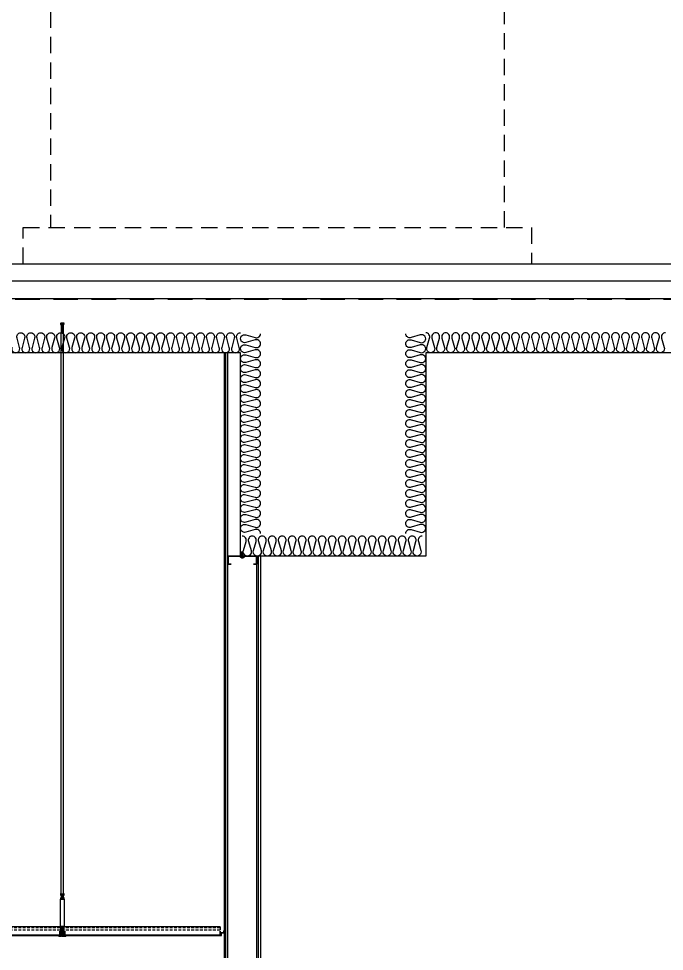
# Model space of a CAD drawing. Header units: millimetres. Extents: x 19868 to 801382, y -4805 to 85279.
# Drawn here: x 573407 to 576962, y 71291 to 76430 of the extents above; entities that cross this region are included whole.
import ezdxf

# ---------------------------------------------------------------- set-up
doc = ezdxf.new("R2010")
doc.units = ezdxf.units.MM
doc.header["$LTSCALE"] = 250
for name, pattern in [('A2', [8, 2, -2, 2, -2]), ('CENTER', [50.8, 31.75, -6.35, 6.35, -6.35]), ('CENTER2', [28.575, 19.05, -3.175, 3.175, -3.175]), ('HID', [2.8, 1.8, -1]), ('HIDDEN', [9.525, 6.35, -3.175])]:
    doc.linetypes.add(name, pattern=pattern)
for name, color, linetype in [('8입면선', 8, 'Continuous'), ('A-ELE-252', 252, 'Continuous'), ('A-FIN', 6, 'Continuous'), ('A-FIN-8', 8, 'Continuous'), ('A-HAT-WIREMESH', 9, 'g_mesh'), ('A-WALL-D', 7, 'Continuous'), ('A-WP', 1, 'HID'), ('C-1', 252, 'Continuous'), ('C-HANGER', 8, 'Continuous'), ('C-HANGER-C', 8, 'Continuous'), ('C-sec', 252, 'Continuous'), ('C-STL4', 252, 'Continuous'), ('C-STL6', 8, 'Continuous'), ('C-T-BAR MAIN-', 252, 'Continuous'), ('C-삼성엔지니어링_CEILING', 252, 'Continuous'), ('C-압출', 252, 'Continuous'), ('GAGAM-DT', 7, 'Continuous'), ('ISL', 251, 'Continuous'), ('MO-S', 3, 'Continuous'), ('입면', 7, 'Continuous')]:
    doc.layers.add(name, color=color, linetype=linetype)
doc.layers.add('C-중심선', color=252, linetype='CENTER2', lineweight=20)
doc.styles.add('Gdim', font='')
doc.styles.get('Gdim').set_extended_font_data('Dotum')
doc.linetypes.add('g_mesh', pattern='A,10,-0.8,["X",Gdim,S=0.6,R=0,X=-0.15,Y=-0.3],-0.8', length=11.6)

# ---------------------------------------------------------------- blocks, each defined once
blk = doc.blocks.new('usgh')
at = {"layer": 'C-STL4'}
blk.add_lwpolyline([(1763311, 329517), (1763311, 329599), (1763381, 329599), (1763381, 329517)], close=True, dxfattribs=at)
at = {"layer": 'C-압출', "color": 252, "linetype": 'Continuous', "lineweight": 40, "extrusion": (0, 0, -1)}
for p, q in [((1763325, 329522), (1763320, 329517)), ((1763325, 329599), (1763322, 329596)), ((1763322, 329596), (1763325, 329592)), ((1763325, 329592), (1763322, 329588)), ((1763322, 329588), (1763325, 329584)), ((1763325, 329584), (1763322, 329580)), ((1763322, 329580), (1763325, 329576)), ((1763325, 329576), (1763322, 329572)), ((1763322, 329572), (1763325, 329568)), ((1763325, 329568), (1763322, 329565)), ((1763322, 329565), (1763325, 329561)), ((1763325, 329561), (1763322, 329557)), ((1763322, 329557), (1763325, 329553)), ((1763325, 329553), (1763322, 329549)), ((1763322, 329549), (1763325, 329545)), ((1763325, 329545), (1763322, 329541)), ((1763322, 329541), (1763325, 329538)), ((1763325, 329538), (1763322, 329534)), ((1763322, 329534), (1763325, 329530)), ((1763325, 329530), (1763322, 329526)), ((1763322, 329526), (1763325, 329522)), ((1763363, 329517), (1763368, 329522)), ((1763364, 329596), (1763368, 329599)), ((1763368, 329592), (1763364, 329596)), ((1763364, 329588), (1763368, 329592)), ((1763368, 329584), (1763364, 329588)), ((1763364, 329580), (1763368, 329584)), ((1763368, 329576), (1763364, 329580)), ((1763364, 329572), (1763368, 329576)), ((1763368, 329568), (1763364, 329572)), ((1763364, 329565), (1763368, 329568)), ((1763368, 329561), (1763364, 329565)), ((1763364, 329557), (1763368, 329561)), ((1763368, 329553), (1763364, 329557)), ((1763364, 329549), (1763368, 329553)), ((1763368, 329545), (1763364, 329549)), ((1763364, 329541), (1763368, 329545)), ((1763368, 329538), (1763364, 329541)), ((1763364, 329534), (1763368, 329538)), ((1763368, 329530), (1763364, 329534)), ((1763364, 329526), (1763368, 329530)), ((1763368, 329522), (1763364, 329526))]:
    blk.add_line(p, q, dxfattribs=at)
at = {"layer": 'C-중심선'}
blk.add_line((1763346, 329623), (1763346, 329480), dxfattribs=at)
blk = doc.blocks.new('r6okghj')
at = {"layer": 'C-삼성엔지니어링_CEILING'}
for p, q in [((1770244, 316436), (1770234, 316431)), ((1770244, 316390), (1770234, 316396)), ((1770344, 316436), (1770244, 316436)), ((1770253, 316436), (1770264, 316431)), ((1770253, 316390), (1770264, 316396)), ((1770274, 316436), (1770264, 316431)), ((1770264, 316396), (1770264, 316431)), ((1770274, 316390), (1770264, 316396)), ((1770314, 316436), (1770324, 316431)), ((1770314, 316390), (1770324, 316396)), ((1770334, 316436), (1770324, 316431)), ((1770324, 316396), (1770324, 316431)), ((1770334, 316390), (1770324, 316396)), ((1770344, 316436), (1770354, 316431)), ((1770344, 316390), (1770354, 316396))]:
    blk.add_line(p, q, dxfattribs=at)
for points in [[(1770234, 316431), (1770234, 316396)], [(1770354, 316396), (1770354, 316431)], [(1770244, 316390), (1770344, 316390)]]:
    blk.add_lwpolyline(points, dxfattribs=at)
blk = doc.blocks.new('격자틀-1')
at = {"layer": 'C-HANGER'}
for p, q in [((-16.4, 230.4), (6.3, 230.4)), ((-16.4, 230.4), (-16.4, 228.9)), ((-16.4, 228.9), (6.3, 228.9)), ((6.3, 230.4), (6.3, 228.9))]:
    blk.add_line(p, q, dxfattribs=at)
at = {"layer": 'C-HANGER-C'}
for p, q in [((-16.1, 52.1), (-16.1, 202)), ((6, 202), (-16.1, 202)), ((6, 52.1), (6, 202)), ((6, 52.1), (-16.1, 52.1))]:
    blk.add_line(p, q, dxfattribs=at)
at = {"layer": 'C-STL6', "linetype": 'CENTER2', "ltscale": 20}
blk.add_line((-5, 52.7), (-5, -5), dxfattribs=at)
at = {"layer": 'C-T-BAR MAIN-'}
blk.add_lwpolyline([(-14.3, 41.1), (-14.3, 52.1), (4.2, 52.1), (4.2, 41.1), (2.2, 41.1), (2.2, 50.1), (-12.3, 50.1), (-12.3, 41.1), (-14.3, 41.1)], dxfattribs=at)
at = {"layer": 'C-삼성엔지니어링_CEILING'}
for p, q in [((-12.4, 210.8), (-13.9, 209.9)), ((2.3, 210.8), (-12.4, 210.8)), ((-11.1, 210.8), (-9.5, 209.9)), ((-10.7, 220.3), (-2.2, 222)), ((-10.7, 220.3), (-9.9, 221.6)), ((-10.7, 218.1), (1, 220.5)), ((-10.7, 220.3), (-9.9, 219.4)), ((-10.7, 218.1), (-9.9, 219.4)), ((-10.7, 215.9), (1, 218.3)), ((-10.7, 218.1), (-9.9, 217.2)), ((-10.7, 215.9), (-9.9, 217.2)), ((-10.7, 213.7), (1, 216.1)), ((-10.7, 215.9), (-9.9, 215)), ((-10.7, 213.7), (-9.9, 215)), ((-10.7, 213.7), (-9.9, 212.8)), ((-10.4, 213.4), (-10.4, 210.8)), ((-10.3, 222), (-9.9, 221.6)), ((-9.9, 221.6), (-7.6, 222)), ((-9.9, 221.6), (-7.6, 222)), ((-9.9, 219.4), (-0.2, 221.3)), ((-9.9, 219.4), (-0.2, 221.3)), ((-9.9, 217.2), (-0.2, 219.1)), ((-9.9, 217.2), (-0.2, 219.1)), ((-9.9, 215), (-0.2, 216.9)), ((-9.9, 215), (-0.2, 216.9)), ((-9.9, 212.8), (-0.2, 214.7)), ((-9.9, 212.8), (-0.2, 214.7)), ((-8, 210.8), (-9.5, 209.9)), ((-9.5, 204.7), (-9.5, 209.9)), ((-2.1, 210.8), (-0.6, 209.9)), ((1, 210.8), (-0.6, 209.9)), ((-0.6, 204.7), (-0.6, 209.9)), ((-0.2, 221.3), (0.4, 222)), ((-0.2, 221.3), (1, 220.5)), ((-0.2, 219.1), (1, 220.5)), ((-0.2, 219.1), (1, 218.3)), ((-0.2, 216.9), (1, 218.3)), ((-0.2, 216.9), (1, 216.1)), ((-0.2, 214.7), (1, 216.1)), ((0.3, 215.3), (0.3, 210.8)), ((0.3, 215.3), (0.3, 210.8)), ((2.3, 210.8), (3.8, 209.9)), ((-14, 202), (-14, 203.8)), ((-12.4, 203.8), (-13.9, 204.7)), ((2.3, 203.8), (-12.4, 203.8)), ((-11.1, 203.8), (-9.5, 204.7)), ((-8, 203.8), (-9.5, 204.7)), ((-2.1, 203.8), (-0.6, 204.7)), ((1, 203.8), (-0.6, 204.7)), ((2.3, 203.8), (3.8, 204.7)), ((3.9, 202), (3.9, 203.8))]:
    blk.add_line(p, q, dxfattribs=at)
for points in [[(-13.9, 209.9), (-13.9, 204.7)], [(3.8, 204.7), (3.8, 209.9)], [(3.9, 203.8), (-14, 203.8)], [(-12.4, 203.8), (2.3, 203.8)]]:
    blk.add_lwpolyline(points, dxfattribs=at)
at = {"layer": 'C-압출', "linetype": 'Continuous', "lineweight": 40, "extrusion": (0, 0, -1)}
for p, q in [((-25.1, 0.3), (-25.1, 2.2)), ((-24.8, 2.5), (-12.6, 2.5)), ((-10.1, 0), (-24.8, 0)), ((-12.3, 2.8), (-12.3, 28.3)), ((-10.1, 50), (-8.3, 50)), ((-9.8, 19.7), (-9.8, 18.9)), ((-9.8, 18.9), (-9.2, 18.3)), ((-9.2, 18.3), (-9.8, 17.6)), ((-9.8, 17.6), (-9.2, 17)), ((-9.2, 17), (-9.8, 16.4)), ((-9.8, 16.4), (-9.2, 15.8)), ((-9.2, 15.8), (-9.8, 15.1)), ((-9.8, 15.1), (-9.2, 14.5)), ((-9.2, 14.5), (-9.8, 13.9)), ((-9.8, 13.9), (-9.2, 13.2)), ((-9.2, 13.2), (-9.8, 12.6)), ((-9.8, 12.6), (-9.2, 12)), ((-9.2, 12), (-9.8, 11.4)), ((-9.8, 11.4), (-9.2, 10.8)), ((-9.2, 10.8), (-9.8, 10.1)), ((-9.8, 10.1), (-9.2, 9.5)), ((-9.2, 9.5), (-9.8, 8.9)), ((-9.8, 8.9), (-9.2, 8.2)), ((-9.2, 8.2), (-9.8, 7.6)), ((-9.8, 7.6), (-9.2, 7)), ((-9.2, 7), (-9.8, 6.4)), ((-9.8, 6.4), (-9.2, 5.8)), ((-9.2, 5.8), (-9.8, 5.1)), ((-9.8, 5.1), (-9.2, 4.5)), ((-9.2, 4.5), (-9.8, 3.9)), ((-9.8, 3.9), (-9.2, 3.2)), ((-9.2, 3.2), (-9.8, 2.6)), ((-9.8, 2.6), (-9.2, 2)), ((-9.2, 2), (-9.8, 1.4)), ((-9.8, 1.4), (-9.8, 0.6)), ((-9.8, 0.6), (-9.8, 0.3)), ((-0.6, 20), (-9.5, 20)), ((-8.1, 49.7), (-8.1, 49.5)), ((-2, 49), (-2, 49.7)), ((-1.7, 50), (0.1, 50)), ((-0.9, 17.6), (-0.3, 18.3)), ((-0.3, 17), (-0.9, 17.6)), ((-0.9, 16.4), (-0.3, 17)), ((-0.3, 15.8), (-0.9, 16.4)), ((-0.9, 15.1), (-0.3, 15.8)), ((-0.3, 14.5), (-0.9, 15.1)), ((-0.9, 13.9), (-0.3, 14.5)), ((-0.3, 13.2), (-0.9, 13.9)), ((-0.9, 12.6), (-0.3, 13.2)), ((-0.3, 12), (-0.9, 12.6)), ((-0.9, 11.4), (-0.3, 12)), ((-0.3, 10.8), (-0.9, 11.4)), ((-0.9, 10.1), (-0.3, 10.8)), ((-0.3, 9.5), (-0.9, 10.1)), ((-0.9, 8.9), (-0.3, 9.5)), ((-0.3, 8.2), (-0.9, 8.9)), ((-0.9, 7.6), (-0.3, 8.2)), ((-0.3, 7), (-0.9, 7.6)), ((-0.9, 6.4), (-0.3, 7)), ((-0.3, 5.8), (-0.9, 6.4)), ((-0.9, 5.1), (-0.3, 5.8)), ((-0.3, 4.5), (-0.9, 5.1)), ((-0.9, 3.9), (-0.3, 4.5)), ((-0.3, 3.2), (-0.9, 3.9)), ((-0.9, 2.6), (-0.3, 3.2)), ((-0.3, 2), (-0.9, 2.6)), ((-0.9, 1.4), (-0.3, 2)), ((-0.3, 0.8), (-0.9, 1.4)), ((-0.3, 18.3), (-0.3, 19.7)), ((-0.3, 0.3), (-0.3, 0.8)), ((14.7, 0), (0, 0)), ((2.2, 28.3), (2.2, 2.8)), ((2.5, 2.5), (14.7, 2.5)), ((14.9, 2.2), (14.9, 0.3))]:
    blk.add_line(p, q, dxfattribs=at)
at = {"layer": 'C-압출', "linetype": 'Continuous', "lineweight": 40}
for p, q in [((-12.3, 28.3), (-12.3, 49.7)), ((-12, 50), (-8.3, 50)), ((-9.3, 31.3), (-9.3, 44.7)), ((-9, 45), (-8.3, 45)), ((-9, 31), (-1.1, 31)), ((-8.1, 49.7), (-8.1, 45.3)), ((-2, 49.7), (-2, 45.3)), ((-1.7, 50), (1.9, 50)), ((-1.7, 45), (-1.1, 45)), ((-0.8, 31.3), (-0.8, 44.7)), ((2.2, 28.3), (2.2, 49.7))]:
    blk.add_line(p, q, dxfattribs=at)
at = {"layer": 'C-압출', "linetype": 'Continuous', "lineweight": 40, "extrusion": (0, 0, -1)}
for centre, start, end in [((24.8, 0.3), 270, 0), ((12.6, 2.8), 180, 270), ((10.1, 0.3), 180, 270), ((9.5, 19.7), 0, 90), ((8.3, 49.7), 90, 180), ((1.7, 49.7), 0, 90), ((0.6, 19.7), 90, 180), ((0, 0.3), 270, 0), ((-2.5, 2.8), 270, 0), ((-14.7, 2.2), 90, 180), ((-14.7, 0.3), 180, 270)]:
    blk.add_arc(centre, 0.3, start, end, dxfattribs=at)
at = {"layer": 'C-압출', "linetype": 'Continuous', "lineweight": 40}
for centre, start, end in [((-12, 49.7), 90, 180), ((-9, 44.7), 90, 180), ((-9, 31.3), 180, 270), ((-8.3, 49.7), 0, 90), ((-8.3, 45.3), 270, 0), ((-1.7, 45.3), 180, 270), ((-1.1, 44.7), 0, 90), ((-1.1, 31.3), 270, 0), ((1.9, 49.7), 0, 90)]:
    blk.add_arc(centre, 0.3, start, end, dxfattribs=at)
at = {"layer": 'C-압출'}
blk.add_arc((-1.7, 49.7), 0.3, 90, 180, dxfattribs=at)
at = {"layer": 'C-중심선', "linetype": 'CENTER', "lineweight": 5}
blk.add_line((-14.5, 25.5), (4.4, 25.5), dxfattribs=at)
at = {"layer": 'C-HANGER-C'}
for name, p, xscale, yscale, zscale in [('r6okghj', (-263370.1, -46847), 0.1487691112046762, 0.1487691112046762, 0.1487691112046762), ('usgh', (-176673.6, -32977.4), 0.1001893939418906, 0.1001893939418906, 0.1001893939418906)]:
    blk.add_blockref(name, p, dxfattribs=dict(at, xscale=xscale, yscale=yscale, zscale=zscale))
blk = doc.blocks.new('A$Cc1d1d50d')
at = {"layer": 'A-ELE-252', "linetype": 'HID', "ltscale": 0.2}
for points in [[(-2769, 200), (-2769, 3490), (-5269, 3490), (-5269, 200)], [(-5419, 0), (-5419, 200), (-2619, 200), (-2619, 0)]]:
    blk.add_lwpolyline(points, dxfattribs=at)

msp = doc.modelspace()

# ---------------------------------------------------------------- linework, layer by layer
at = {"layer": '8입면선', "color": 8}
for p, q in [((574548.2, 67278.9), (574548.2, 74588.9)), ((574728.2, 67278.9), (574728.2, 73468.9))]:
    msp.add_line(p, q, dxfattribs=at)
at = {"layer": 'A-FIN'}
msp.add_line((554756.2, 75078.9), (579320.2, 75078.9), dxfattribs=at)
at = {"layer": 'A-FIN-8'}
msp.add_line((579820, 74886.9), (554156.4, 74886.9), dxfattribs=at)
at = {"layer": 'A-HAT-WIREMESH', "ltscale": 0.6}
msp.add_line((579830.2, 74982.9), (554246.2, 74982.9), dxfattribs=at)
at = {"layer": 'A-WALL-D'}
for p, q in [((574538.2, 74588.9), (574538.2, 67278.9)), ((574558.2, 74588.9), (574538.2, 74588.9)), ((574558.2, 67288.9), (574558.2, 74588.9)), ((574718.2, 67288.9), (574718.2, 73468.9)), ((574738.2, 73468.9), (574738.2, 67278.9))]:
    msp.add_line(p, q, dxfattribs=at)
at = {"layer": 'A-WP', "ltscale": 0.3}
msp.add_line((579823.1, 74881.9), (554153.4, 74881.9), dxfattribs=at)
at = {"layer": 'C-1', "linetype": 'A2'}
for p, q in [((573638.5, 74746.1), (573637.4, 74748.9)), ((573637.9, 74750), (573643.6, 74751.2)), ((573642.3, 74741.7), (573638, 74751.5)), ((573638.5, 74746.1), (573639.4, 74746.4)), ((573639.2, 74744.4), (573640, 74744.7)), ((573640.2, 74741.7), (573639.2, 74744.4)), ((573640, 74744.7), (573639.4, 74746.4)), ((573639.5, 74753.8), (573654.7, 74753.8)), ((573640.2, 74741.7), (573640.2, 74698.9)), ((573642.3, 74741.7), (573642.3, 74698.9)), ((573647.1, 74742.5), (573644.5, 74750.7)), ((573647.1, 74742.5), (573649.7, 74750.7)), ((573650.7, 74751.2), (573656.3, 74750)), ((573652, 74741.7), (573656.2, 74751.5)), ((573652, 74698.9), (573652, 74741.7)), ((573654, 74741.7), (573655.1, 74744.4)), ((573654, 74698.9), (573654, 74741.7)), ((573654.2, 74744.7), (573654.8, 74746.4)), ((573655.1, 74744.4), (573654.2, 74744.7)), ((573655.7, 74746.1), (573654.8, 74746.4)), ((573655.7, 74746.1), (573656.9, 74748.9))]:
    msp.add_line(p, q, dxfattribs=at)
for centre, radius, start, end in [((573638.1, 74749.2), 0.808, 102.5288, 201.8014), ((573639.5, 74752.2), 1.62, 90, 203.4287), ((573643.7, 74750.4), 0.808, 17.6501, 102.5288), ((573650.5, 74750.4), 0.808, 77.4712, 162.3499), ((573654.7, 74752.2), 1.62, 336.5713, 90), ((573656.1, 74749.2), 0.808, 338.1986, 77.4712)]:
    msp.add_arc(centre, radius, start, end, dxfattribs=at)
at = {"layer": 'C-HANGER'}
for p, q in [((573640, 71606.9), (573640, 74698.9)), ((573640.9, 71606.9), (573640.9, 74698.9)), ((573653.4, 71606.9), (573653.4, 74698.9)), ((573654.3, 71606.9), (573654.3, 74698.9))]:
    msp.add_line(p, q, dxfattribs=at)
at = {"layer": 'C-sec'}
for points in [[(573633.2, 71379.7), (572461.1, 71379.7, -0.361786), (572460.8, 71380), (572460.8, 71401.7), (572460.1, 71401.7), (572460.1, 71379.2, 0.414214), (572460.4, 71378.9), (573633.8, 71378.9, 0.414214), (573634.1, 71379.2), (573634.1, 71401.7), (573633.4, 71401.7), (573633.4, 71380, -0.414214), (573633.1, 71379.7)], [(574515.3, 71379.7), (573661.1, 71379.7, -0.361786), (573660.8, 71380), (573660.8, 71401.7), (573660.1, 71401.7), (573660.1, 71379.2, 0.414214), (573660.4, 71378.9), (574515.9, 71378.9, 0.414214), (574516.2, 71379.2), (574516.2, 71401.7), (574515.5, 71401.7), (574515.5, 71380, -0.414214), (574515.2, 71379.7)]]:
    msp.add_lwpolyline(points, format="xyb", dxfattribs=at)
at = {"layer": 'C-STL6'}
msp.add_line((574516.2, 71426.4), (559260.1, 71426.4), dxfattribs=at)
at = {"layer": 'C-STL6', "linetype": 'HIDDEN', "ltscale": 0.01}
for p, q in [((574516.2, 71421.5), (559260.1, 71421.5)), ((574516.2, 71407.5), (559260.1, 71407.5)), ((574516.2, 71426.4), (574516.2, 71407.5))]:
    msp.add_line(p, q, dxfattribs=at)
at = {"layer": 'GAGAM-DT', "color": 8}
for p, q in [((574635.9, 73463.1), (574635.9, 73494.5)), ((574640.9, 73489), (574635.9, 73494.5)), ((574640.9, 73463.1), (574640.9, 73489)), ((574643.3, 73463.1), (574633.4, 73463.1)), ((574633.4, 73463.1), (574633.4, 73459.6)), ((574641.8, 73458.1), (574634.9, 73458.1)), ((574635.9, 73463.1), (574635.9, 73458.1)), ((574640.9, 73463.1), (574640.9, 73458.1)), ((574643.3, 73463.1), (574643.3, 73459.6))]:
    msp.add_line(p, q, dxfattribs=at)
for centre, start, end in [((574634.9, 73459.6), 180, 270), ((574641.8, 73459.6), 270, 0)]:
    msp.add_arc(centre, 1.51, start, end, dxfattribs=at)
at = {"layer": 'ISL'}
msp.add_lwpolyline([(579788.2, 73668.9), (579428.2, 73668.9), (579428.2, 74588.9), (575648.2, 74588.9), (575648.2, 73468.9), (574628.2, 73468.9), (574628.2, 74588.9), (559748.2, 74588.9), (559748.2, 73468.9), (558528.2, 73468.9), (558528.2, 74588.9), (554248.2, 74588.9), (554248.2, 74068.9), (553728.2, 74068.9), (553728.2, 74788.9), (552728.2, 74788.9), (552728.2, 74898.9)], dxfattribs=at)
for points in [[(573370.1, 74618.7, 1.449198), (573411.3, 74618.7), (573397.6, 74669.1, -0.524856), (573418.2, 74698.9, -0.524856), (573438.8, 74669.1), (573425.1, 74618.7, 1.449198), (573466.3, 74618.7), (573452.6, 74669.1, -0.524856), (573473.2, 74698.9, -0.524856), (573493.8, 74669.1), (573480.1, 74618.7, 1.449198), (573521.3, 74618.7), (573507.6, 74669.1, -0.524856), (573528.2, 74698.9, -0.524856), (573548.8, 74669.1), (573535.1, 74618.7, 1.449198), (573576.3, 74618.7), (573562.6, 74669.1, -0.524856), (573583.2, 74698.9, -0.524856), (573603.8, 74669.1), (573590.1, 74618.7, 1.449198), (573631.3, 74618.7), (573617.6, 74669.1, -0.524856), (573638.2, 74698.9, -0.524856), (573658.8, 74669.1), (573645.1, 74618.7, 1.449198), (573686.3, 74618.7), (573672.6, 74669.1, -0.524856), (573693.2, 74698.9, -0.524856), (573713.8, 74669.1), (573700.1, 74618.7, 1.449198), (573741.3, 74618.7), (573727.6, 74669.1, -0.524856), (573748.2, 74698.9, -0.524856), (573768.8, 74669.1), (573755.1, 74618.7, 1.449198), (573796.3, 74618.7), (573782.6, 74669.1, -0.524856), (573803.2, 74698.9, -0.524856), (573823.8, 74669.1), (573810.1, 74618.7, 1.449198), (573851.3, 74618.7), (573837.6, 74669.1, -0.524856), (573858.2, 74698.9, -0.524856), (573878.8, 74669.1), (573865.1, 74618.7, 1.449198), (573906.3, 74618.7), (573892.6, 74669.1, -0.524856), (573913.2, 74698.9, -0.524856), (573933.8, 74669.1), (573920.1, 74618.7, 1.449198), (573961.3, 74618.7), (573947.6, 74669.1, -0.524856), (573968.2, 74698.9, -0.524856), (573988.8, 74669.1), (573975.1, 74618.7, 1.449198), (574016.3, 74618.7), (574002.6, 74669.1, -0.524856), (574023.2, 74698.9, -0.524856), (574043.8, 74669.1), (574030.1, 74618.7, 1.449198), (574071.3, 74618.7), (574057.6, 74669.1, -0.524856), (574078.2, 74698.9, -0.524856), (574098.8, 74669.1), (574085.1, 74618.7, 1.449198), (574126.3, 74618.7), (574112.6, 74669.1, -0.524856), (574133.2, 74698.9, -0.524856), (574153.8, 74669.1), (574140.1, 74618.7, 1.449198), (574181.3, 74618.7), (574167.6, 74669.1, -0.524856), (574188.2, 74698.9, -0.524856), (574208.8, 74669.1), (574195.1, 74618.7, 1.449198), (574236.3, 74618.7), (574222.6, 74669.1, -0.524856), (574243.2, 74698.9, -0.524856), (574263.8, 74669.1), (574250.1, 74618.7, 1.449198), (574291.3, 74618.7), (574277.6, 74669.1, -0.524856), (574298.2, 74698.9, -0.524856), (574318.8, 74669.1), (574305.1, 74618.7, 1.449198), (574346.3, 74618.7), (574332.6, 74669.1, -0.524856), (574353.2, 74698.9, -0.524856), (574373.8, 74669.1), (574360.1, 74618.7, 1.449198), (574401.3, 74618.7), (574387.6, 74669.1, -0.524856), (574408.2, 74698.9, -0.524856), (574428.8, 74669.1), (574415.1, 74618.7, 1.449198), (574456.3, 74618.7), (574442.6, 74669.1, -0.524856), (574463.2, 74698.9, -0.524856), (574483.8, 74669.1), (574470.1, 74618.7, 1.449198), (574511.3, 74618.7), (574497.6, 74669.1, -0.524856), (574518.2, 74698.9, -0.524856), (574538.8, 74669.1), (574525.1, 74618.7, 1.449198), (574566.3, 74618.7), (574552.6, 74669.1, -0.524856), (574573.2, 74698.9, -0.524856), (574593.8, 74669.1), (574580.1, 74618.7, 1.449198), (574621.3, 74618.7), (574607.6, 74669.1, -0.524856), (574628.2, 74698.9)], [(574738.2, 73593.9, 0.524856), (574708.4, 73614.5), (574658, 73600.9, -1.449198), (574658, 73642), (574708.4, 73628.4, 0.524856), (574738.2, 73648.9, 0.524856), (574708.4, 73669.5), (574658, 73655.9, -1.449198), (574658, 73697), (574708.4, 73683.4, 0.524856), (574738.2, 73703.9, 0.524856), (574708.4, 73724.5), (574658, 73710.9, -1.449198), (574658, 73752), (574708.4, 73738.4, 0.524856), (574738.2, 73758.9, 0.524856), (574708.4, 73779.5), (574658, 73765.9, -1.449198), (574658, 73807), (574708.4, 73793.4, 0.524856), (574738.2, 73813.9, 0.524856), (574708.4, 73834.5), (574658, 73820.9, -1.449198), (574658, 73862), (574708.4, 73848.4, 0.524856), (574738.2, 73868.9, 0.524856), (574708.4, 73889.5), (574658, 73875.9, -1.449198), (574658, 73917), (574708.4, 73903.4, 0.524856), (574738.2, 73923.9, 0.524856), (574708.4, 73944.5), (574658, 73930.9, -1.449198), (574658, 73972), (574708.4, 73958.4, 0.524856), (574738.2, 73978.9, 0.524856), (574708.4, 73999.5), (574658, 73985.9, -1.449198), (574658, 74027), (574708.4, 74013.4, 0.524856), (574738.2, 74033.9, 0.524856), (574708.4, 74054.5), (574658, 74040.9, -1.449198), (574658, 74082), (574708.4, 74068.4, 0.524856), (574738.2, 74088.9, 0.524856), (574708.4, 74109.5), (574658, 74095.9, -1.449198), (574658, 74137), (574708.4, 74123.4, 0.524856), (574738.2, 74143.9, 0.524856), (574708.4, 74164.5), (574658, 74150.9, -1.449198), (574658, 74192), (574708.4, 74178.4, 0.524856), (574738.2, 74198.9, 0.524856), (574708.4, 74219.5), (574658, 74205.9, -1.449198), (574658, 74247), (574708.4, 74233.4, 0.524856), (574738.2, 74253.9, 0.524856), (574708.4, 74274.5), (574658, 74260.9, -1.449198), (574658, 74302), (574708.4, 74288.4, 0.524856), (574738.2, 74308.9, 0.524856), (574708.4, 74329.5), (574658, 74315.9, -1.449198), (574658, 74357), (574708.4, 74343.4, 0.524856), (574738.2, 74363.9, 0.524856), (574708.4, 74384.5), (574658, 74370.9, -1.449198), (574658, 74412), (574708.4, 74398.4, 0.524856), (574738.2, 74418.9, 0.524856), (574708.4, 74439.5), (574658, 74425.9, -1.449198), (574658, 74467), (574708.4, 74453.4, 0.524856), (574738.2, 74473.9, 0.524856), (574708.4, 74494.5), (574658, 74480.9, -1.449198), (574658, 74522), (574708.4, 74508.4, 0.524856), (574738.2, 74528.9, 0.524856), (574708.4, 74549.5), (574658, 74535.9, -1.449198), (574658, 74577), (574708.4, 74563.4, 0.524856), (574738.2, 74583.9, 0.524856), (574708.4, 74604.5), (574658, 74590.9, -1.449198), (574658, 74632), (574708.4, 74618.4, 0.524856), (574738.2, 74638.9, 0.524856), (574708.4, 74659.5), (574658, 74645.9, -1.449198), (574658, 74687), (574708.4, 74673.4, 0.524856), (574738.2, 74693.9)], [(575538.2, 73593.9, -0.524856), (575568, 73614.5), (575618.4, 73600.9, 1.449198), (575618.4, 73642), (575568, 73628.4, -0.524856), (575538.2, 73648.9, -0.524856), (575568, 73669.5), (575618.4, 73655.9, 1.449198), (575618.4, 73697), (575568, 73683.4, -0.524856), (575538.2, 73703.9, -0.524856), (575568, 73724.5), (575618.4, 73710.9, 1.449198), (575618.4, 73752), (575568, 73738.4, -0.524856), (575538.2, 73758.9, -0.524856), (575568, 73779.5), (575618.4, 73765.9, 1.449198), (575618.4, 73807), (575568, 73793.4, -0.524856), (575538.2, 73813.9, -0.524856), (575568, 73834.5), (575618.4, 73820.9, 1.449198), (575618.4, 73862), (575568, 73848.4, -0.524856), (575538.2, 73868.9, -0.524856), (575568, 73889.5), (575618.4, 73875.9, 1.449198), (575618.4, 73917), (575568, 73903.4, -0.524856), (575538.2, 73923.9, -0.524856), (575568, 73944.5), (575618.4, 73930.9, 1.449198), (575618.4, 73972), (575568, 73958.4, -0.524856), (575538.2, 73978.9, -0.524856), (575568, 73999.5), (575618.4, 73985.9, 1.449198), (575618.4, 74027), (575568, 74013.4, -0.524856), (575538.2, 74033.9, -0.524856), (575568, 74054.5), (575618.4, 74040.9, 1.449198), (575618.4, 74082), (575568, 74068.4, -0.524856), (575538.2, 74088.9, -0.524856), (575568, 74109.5), (575618.4, 74095.9, 1.449198), (575618.4, 74137), (575568, 74123.4, -0.524856), (575538.2, 74143.9, -0.524856), (575568, 74164.5), (575618.4, 74150.9, 1.449198), (575618.4, 74192), (575568, 74178.4, -0.524856), (575538.2, 74198.9, -0.524856), (575568, 74219.5), (575618.4, 74205.9, 1.449198), (575618.4, 74247), (575568, 74233.4, -0.524856), (575538.2, 74253.9, -0.524856), (575568, 74274.5), (575618.4, 74260.9, 1.449198), (575618.4, 74302), (575568, 74288.4, -0.524856), (575538.2, 74308.9, -0.524856), (575568, 74329.5), (575618.4, 74315.9, 1.449198), (575618.4, 74357), (575568, 74343.4, -0.524856), (575538.2, 74363.9, -0.524856), (575568, 74384.5), (575618.4, 74370.9, 1.449198), (575618.4, 74412), (575568, 74398.4, -0.524856), (575538.2, 74418.9, -0.524856), (575568, 74439.5), (575618.4, 74425.9, 1.449198), (575618.4, 74467), (575568, 74453.4, -0.524856), (575538.2, 74473.9, -0.524856), (575568, 74494.5), (575618.4, 74480.9, 1.449198), (575618.4, 74522), (575568, 74508.4, -0.524856), (575538.2, 74528.9, -0.524856), (575568, 74549.5), (575618.4, 74535.9, 1.449198), (575618.4, 74577), (575568, 74563.4, -0.524856), (575538.2, 74583.9, -0.524856), (575568, 74604.5), (575618.4, 74590.9, 1.449198), (575618.4, 74632), (575568, 74618.4, -0.524856), (575538.2, 74638.9, -0.524856), (575568, 74659.5), (575618.4, 74645.9, 1.449198), (575618.4, 74687), (575568, 74673.4, -0.524856), (575538.2, 74693.9)], [(576968.2, 74698.9, 0.524856), (576947.6, 74669.1), (576961.3, 74618.7, -1.449198), (576920.1, 74618.7), (576933.8, 74669.1, 0.524856), (576913.2, 74698.9, 0.524856), (576892.6, 74669.1), (576906.3, 74618.7, -1.449198), (576865.1, 74618.7), (576878.8, 74669.1, 0.524856), (576858.2, 74698.9, 0.524856), (576837.6, 74669.1), (576851.3, 74618.7, -1.449198), (576810.1, 74618.7), (576823.8, 74669.1, 0.524856), (576803.2, 74698.9, 0.524856), (576782.6, 74669.1), (576796.3, 74618.7, -1.449198), (576755.1, 74618.7), (576768.8, 74669.1, 0.524856), (576748.2, 74698.9, 0.524856), (576727.6, 74669.1), (576741.3, 74618.7, -1.449198), (576700.1, 74618.7), (576713.8, 74669.1, 0.524856), (576693.2, 74698.9, 0.524856), (576672.6, 74669.1), (576686.3, 74618.7, -1.449198), (576645.1, 74618.7), (576658.8, 74669.1, 0.524856), (576638.2, 74698.9, 0.524856), (576617.6, 74669.1), (576631.3, 74618.7, -1.449198), (576590.1, 74618.7), (576603.8, 74669.1, 0.524856), (576583.2, 74698.9, 0.524856), (576562.6, 74669.1), (576576.3, 74618.7, -1.449198), (576535.1, 74618.7), (576548.8, 74669.1, 0.524856), (576528.2, 74698.9, 0.524856), (576507.6, 74669.1), (576521.3, 74618.7, -1.449198), (576480.1, 74618.7), (576493.8, 74669.1, 0.524856), (576473.2, 74698.9, 0.524856), (576452.6, 74669.1), (576466.3, 74618.7, -1.449198), (576425.1, 74618.7), (576438.8, 74669.1, 0.524856), (576418.2, 74698.9, 0.524856), (576397.6, 74669.1), (576411.3, 74618.7, -1.449198), (576370.1, 74618.7), (576383.8, 74669.1, 0.524856), (576363.2, 74698.9, 0.524856), (576342.6, 74669.1), (576356.3, 74618.7, -1.449198), (576315.1, 74618.7), (576328.8, 74669.1, 0.524856), (576308.2, 74698.9, 0.524856), (576287.6, 74669.1), (576301.3, 74618.7, -1.449198), (576260.1, 74618.7), (576273.8, 74669.1, 0.524856), (576253.2, 74698.9, 0.524856), (576232.6, 74669.1), (576246.3, 74618.7, -1.449198), (576205.1, 74618.7), (576218.8, 74669.1, 0.524856), (576198.2, 74698.9, 0.524856), (576177.6, 74669.1), (576191.3, 74618.7, -1.449198), (576150.1, 74618.7), (576163.8, 74669.1, 0.524856), (576143.2, 74698.9, 0.524856), (576122.6, 74669.1), (576136.3, 74618.7, -1.449198), (576095.1, 74618.7), (576108.8, 74669.1, 0.524856), (576088.2, 74698.9, 0.524856), (576067.6, 74669.1), (576081.3, 74618.7, -1.449198), (576040.1, 74618.7), (576053.8, 74669.1, 0.524856), (576033.2, 74698.9, 0.524856), (576012.6, 74669.1), (576026.3, 74618.7, -1.449198), (575985.1, 74618.7), (575998.8, 74669.1, 0.524856), (575978.2, 74698.9, 0.524856), (575957.6, 74669.1), (575971.3, 74618.7, -1.449198), (575930.1, 74618.7), (575943.8, 74669.1, 0.524856), (575923.2, 74698.9, 0.524856), (575902.6, 74669.1), (575916.3, 74618.7, -1.449198), (575875.1, 74618.7), (575888.8, 74669.1, 0.524856), (575868.2, 74698.9, 0.524856), (575847.6, 74669.1), (575861.3, 74618.7, -1.449198), (575820.1, 74618.7), (575833.8, 74669.1, 0.524856), (575813.2, 74698.9, 0.524856), (575792.6, 74669.1), (575806.3, 74618.7, -1.449198), (575765.1, 74618.7), (575778.8, 74669.1, 0.524856), (575758.2, 74698.9, 0.524856), (575737.6, 74669.1), (575751.3, 74618.7, -1.449198), (575710.1, 74618.7), (575723.8, 74669.1, 0.524856), (575703.2, 74698.9, 0.524856), (575682.6, 74669.1), (575696.3, 74618.7, -1.449198), (575655.1, 74618.7), (575668.8, 74669.1, 0.524856), (575648.2, 74698.9)], [(575628.2, 73578.9, 0.524856), (575607.6, 73549.1), (575621.3, 73498.7, -1.449198), (575580.1, 73498.7), (575593.8, 73549.1, 0.524856), (575573.2, 73578.9, 0.524856), (575552.6, 73549.1), (575566.3, 73498.7, -1.449198), (575525.1, 73498.7), (575538.8, 73549.1, 0.524856), (575518.2, 73578.9, 0.524856), (575497.6, 73549.1), (575511.3, 73498.7, -1.449198), (575470.1, 73498.7), (575483.8, 73549.1, 0.524856), (575463.2, 73578.9, 0.524856), (575442.6, 73549.1), (575456.3, 73498.7, -1.449198), (575415.1, 73498.7), (575428.8, 73549.1, 0.524856), (575408.2, 73578.9, 0.524856), (575387.6, 73549.1), (575401.3, 73498.7, -1.449198), (575360.1, 73498.7), (575373.8, 73549.1, 0.524856), (575353.2, 73578.9, 0.524856), (575332.6, 73549.1), (575346.3, 73498.7, -1.449198), (575305.1, 73498.7), (575318.8, 73549.1, 0.524856), (575298.2, 73578.9, 0.524856), (575277.6, 73549.1), (575291.3, 73498.7, -1.449198), (575250.1, 73498.7), (575263.8, 73549.1, 0.524856), (575243.2, 73578.9, 0.524856), (575222.6, 73549.1), (575236.3, 73498.7, -1.449198), (575195.1, 73498.7), (575208.8, 73549.1, 0.524856), (575188.2, 73578.9, 0.524856), (575167.6, 73549.1), (575181.3, 73498.7, -1.449198), (575140.1, 73498.7), (575153.8, 73549.1, 0.524856), (575133.2, 73578.9, 0.524856), (575112.6, 73549.1), (575126.3, 73498.7, -1.449198), (575085.1, 73498.7), (575098.8, 73549.1, 0.524856), (575078.2, 73578.9, 0.524856), (575057.6, 73549.1), (575071.3, 73498.7, -1.449198), (575030.1, 73498.7), (575043.8, 73549.1, 0.524856), (575023.2, 73578.9, 0.524856), (575002.6, 73549.1), (575016.3, 73498.7, -1.449198), (574975.1, 73498.7), (574988.8, 73549.1, 0.524856), (574968.2, 73578.9, 0.524856), (574947.6, 73549.1), (574961.3, 73498.7, -0.524933), (574940.7, 73468.9, -0.524933), (574920.1, 73498.7), (574933.8, 73549.1, 0.524856), (574913.2, 73578.9, 0.524856), (574892.6, 73549.1), (574906.3, 73498.7, -1.449198), (574865.1, 73498.7), (574878.8, 73549.1, 0.524856), (574858.2, 73578.9, 0.524856), (574837.6, 73549.1), (574851.3, 73498.7, -1.449198), (574810.1, 73498.7), (574823.8, 73549.1, 0.524856), (574803.2, 73578.9, 0.524856), (574782.6, 73549.1), (574796.3, 73498.7, -1.449198), (574755.1, 73498.7), (574768.8, 73549.1, 0.524856), (574748.2, 73578.9, 0.524856), (574727.6, 73549.1), (574741.3, 73498.7, -1.449198), (574700.1, 73498.7), (574713.8, 73549.1, 0.524856), (574693.2, 73578.9, 0.524856), (574672.6, 73549.1), (574686.3, 73498.7, -1.449198), (574645.1, 73498.7), (574658.8, 73549.1, 0.524856), (574638.2, 73578.9)]]:
    msp.add_lwpolyline(points, format="xyb", dxfattribs=at)
at = {"layer": 'MO-S'}
msp.add_line((574533.4, 71400.1), (574541.5, 71400.1), dxfattribs=at)
msp.add_lwpolyline([(574538.2, 71407.7), (574537, 71407.7), (574537, 71393.9), (574522, 71393.9), (574522, 71378.9), (574508.2, 71378.9), (574508.2, 71377.7), (574523.2, 71377.7), (574523.2, 71392.7), (574538.2, 71392.7)], close=True, dxfattribs=at)
at = {"layer": '입면', "color": 6}
for p, q in [((574558.2, 73423.9), (574558.2, 73468.9)), ((574558.2, 73468.9), (574623.5, 73468.9)), ((574623, 73467.7), (574559.4, 73467.7)), ((574559.4, 73467.7), (574559.4, 73425.1)), ((574628, 73461.9), (574623, 73467.7)), ((574623.5, 73468.9), (574628.5, 73463.1)), ((574648.4, 73461.9), (574628, 73461.9)), ((574628.5, 73463.1), (574647.9, 73463.1)), ((574647.9, 73463.1), (574652.9, 73468.9)), ((574653.4, 73467.7), (574648.4, 73461.9)), ((574652.9, 73468.9), (574718.2, 73468.9)), ((574717, 73467.7), (574653.4, 73467.7)), ((574717, 73425.1), (574717, 73467.7)), ((574718.2, 73468.9), (574718.2, 73423.9)), ((574576, 73423.9), (574558.2, 73423.9)), ((574559.4, 73425.1), (574576, 73425.1)), ((574576, 73425.1), (574576, 73423.9)), ((574700.4, 73423.9), (574700.4, 73425.1)), ((574700.4, 73425.1), (574717, 73425.1)), ((574718.2, 73423.9), (574700.4, 73423.9))]:
    msp.add_line(p, q, dxfattribs=at)

# ---------------------------------------------------------------- block references
at = {"layer": 'A-ELE-252'}
msp.add_blockref('A$Cc1d1d50d', (578850.7, 75078.9, 0), dxfattribs=at)
at = {"layer": 'C-sec', "xscale": -1}
msp.add_blockref('격자틀-1', (573642.1, 71376.4), dxfattribs=at)

doc.saveas('drawing.dxf')
